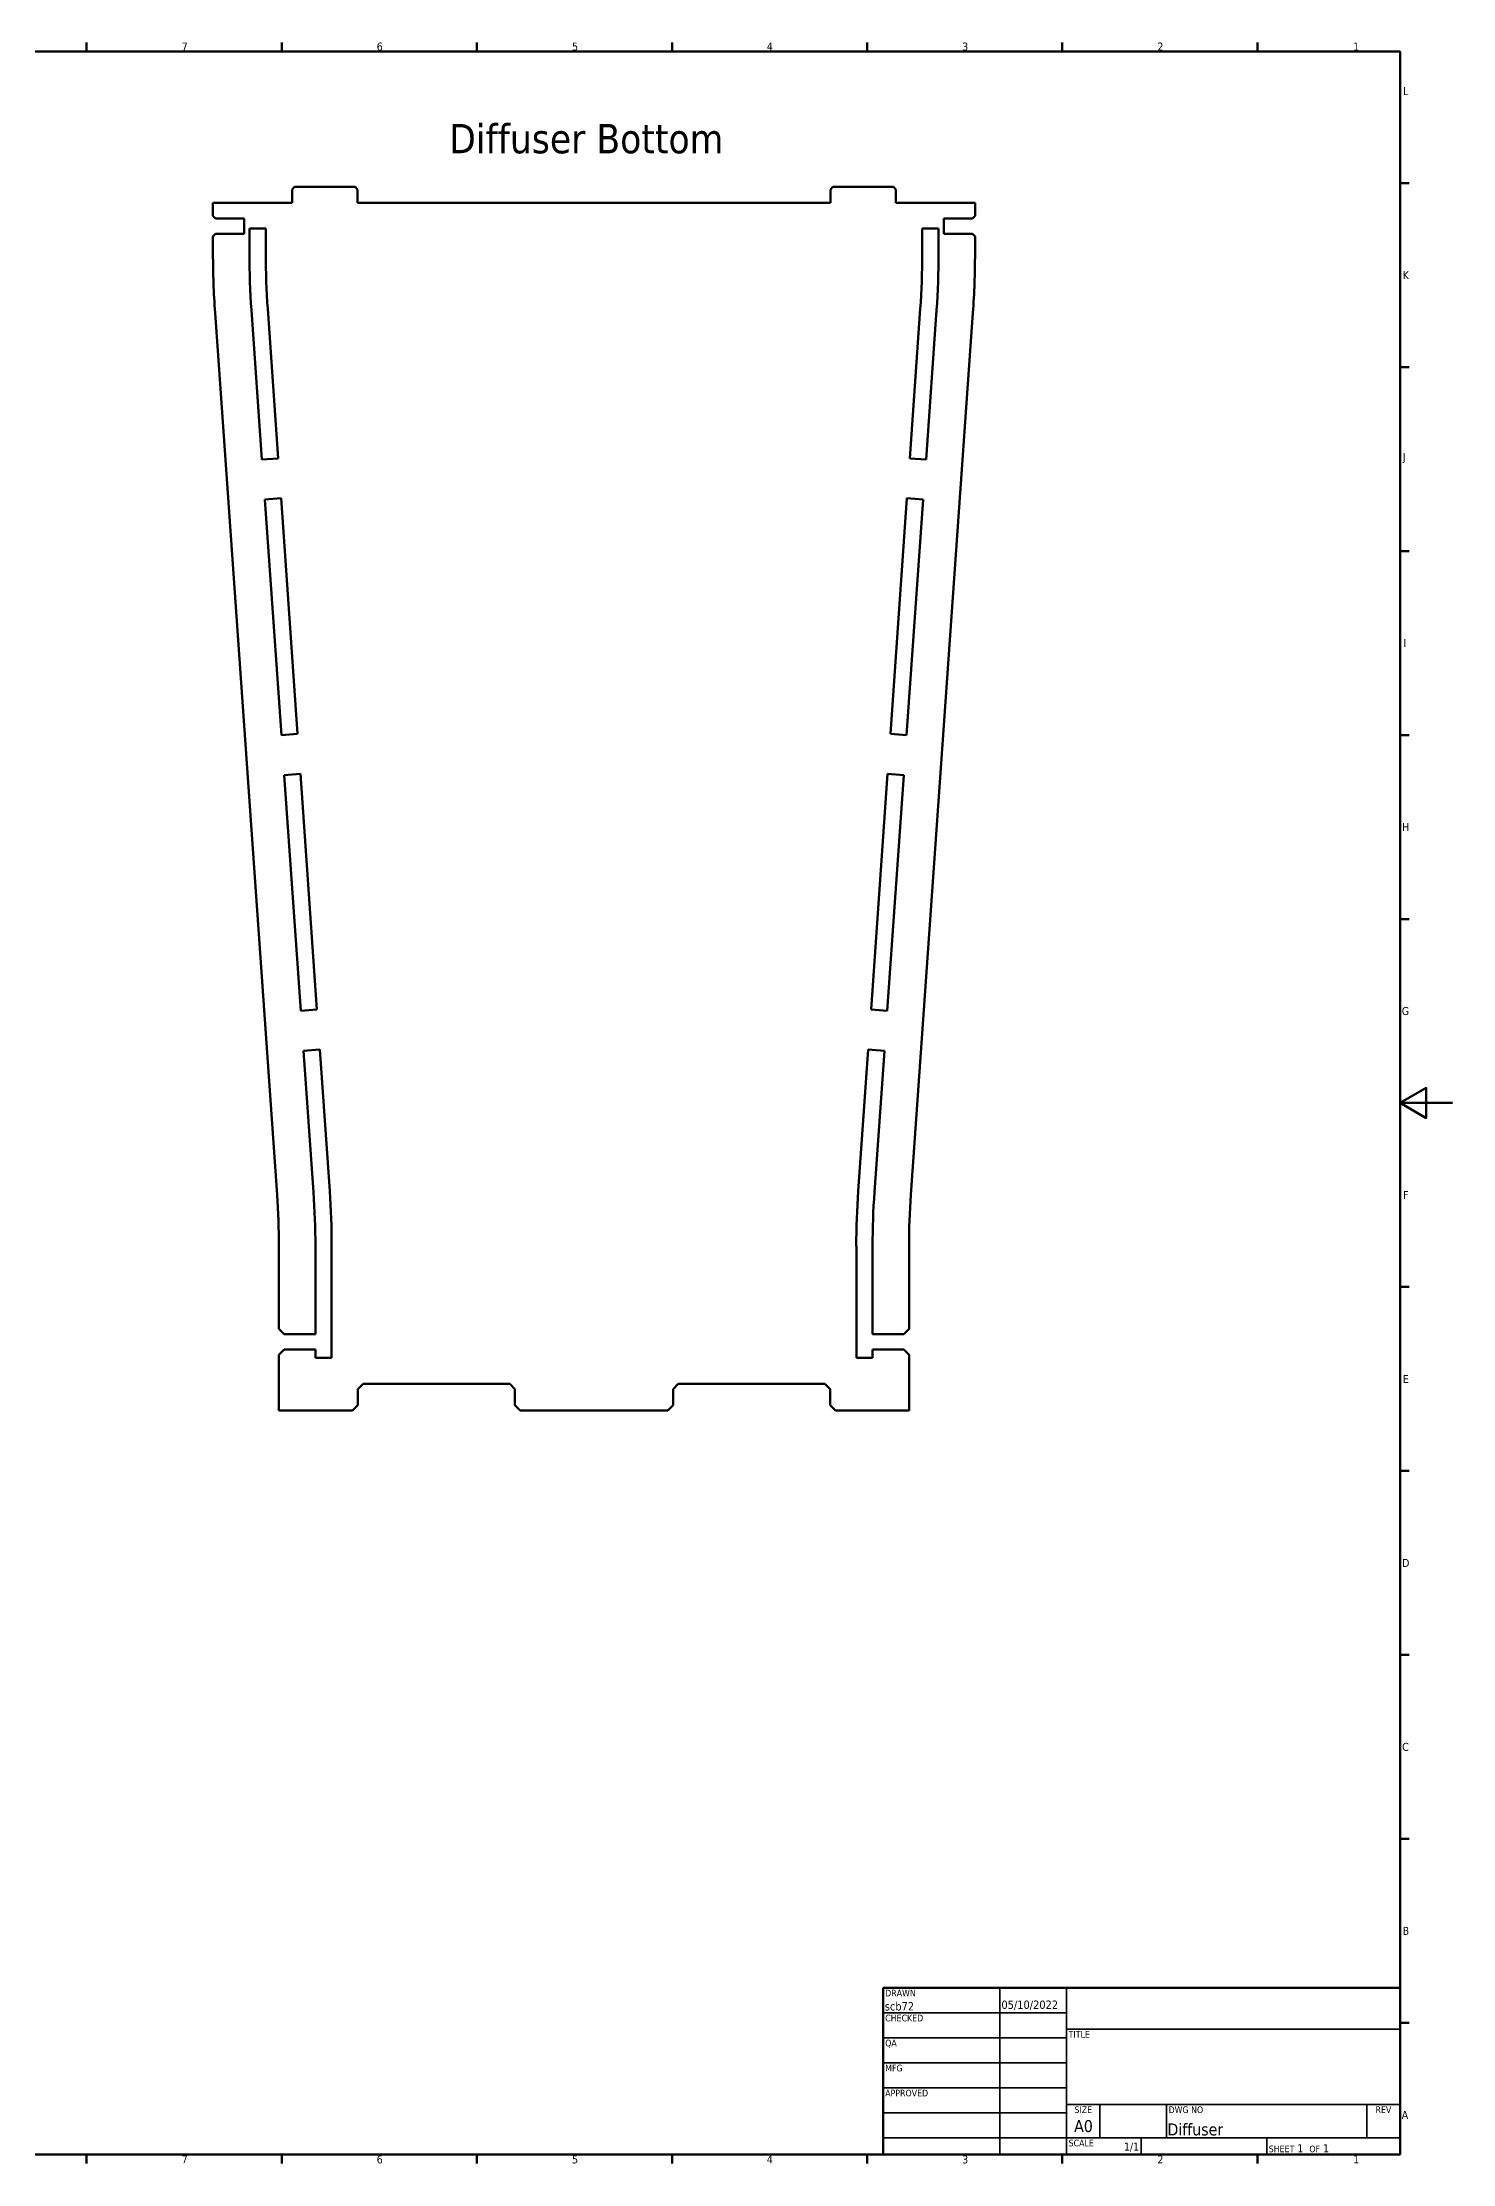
# Model space of a CAD drawing. Header units: inches. Extents: x 0 to 46.8, y 0 to 33.1.
# Drawn here: x 25.67 to 46.81, y 0.65 to 32.46 of the extents above; entities that cross this region are included whole.
import ezdxf
from ezdxf.enums import TextEntityAlignment as Align

# ---------------------------------------------------------------- set-up
doc = ezdxf.new("R2010")
doc.units = ezdxf.units.IN
doc.header["$MEASUREMENT"] = 0
for name, color, linetype, lineweight in [('Border (ANSI)', 7, 'Continuous', 70), ('Symbol (ANSI)', 7, 'Continuous', 25), ('Title (ANSI)', 7, 'Continuous', 50), ('Visible (ANSI)', 7, 'Continuous', 50)]:
    doc.layers.add(name, color=color, linetype=linetype, lineweight=lineweight)
doc.styles.add('Note Text (ANSI)', font='tahoma.ttf')
doc.styles.add('Text Style30', font='tahoma.ttf')
doc.styles.add('Text Style38', font='tahoma.ttf')
doc.styles.add('Text Style39', font='tahoma.ttf')

# ---------------------------------------------------------------- blocks, each defined once
blk = doc.blocks.new('Borders Default Border')
at = {"layer": 'Border (ANSI)'}
for p, q in [((26.331, 32.323), (26.331, 32.459)), ((29.257, 32.323), (29.257, 32.459)), ((32.183, 32.323), (32.183, 32.459)), ((35.108, 32.323), (35.108, 32.459)), ((38.034, 32.323), (38.034, 32.459)), ((40.96, 32.323), (40.96, 32.459)), ((43.885, 32.323), (43.885, 32.459)), ((46.024, 30.351), (46.159, 30.351)), ((46.024, 27.592), (46.159, 27.592)), ((46.024, 24.833), (46.159, 24.833)), ((46.024, 22.073), (46.159, 22.073)), ((46.024, 19.314), (46.159, 19.314)), ((46.024, 13.796), (46.159, 13.796)), ((46.024, 11.037), (46.159, 11.037)), ((46.024, 8.278), (46.159, 8.278)), ((46.024, 5.518), (46.159, 5.518)), ((46.024, 2.759), (46.159, 2.759)), ((26.331, 0.787), (26.331, 0.652)), ((29.257, 0.787), (29.257, 0.652)), ((32.183, 0.787), (32.183, 0.652)), ((35.108, 0.787), (35.108, 0.652)), ((38.034, 0.787), (38.034, 0.652)), ((40.96, 0.787), (40.96, 0.652)), ((43.885, 0.787), (43.885, 0.652))]:
    blk.add_line(p, q, dxfattribs=at)
at = {"layer": 'Border (ANSI)', "flags": 128}
for points in [[(0.787, 0.787), (0.787, 32.323), (46.024, 32.323), (46.024, 0.787), (0.787, 0.787)], [(46.811, 16.555), (46.024, 16.555), (46.417, 16.782), (46.417, 16.328), (46.024, 16.555)]]:
    blk.add_lwpolyline(points, dxfattribs=at)
at = {"layer": 'Border (ANSI)', "char_height": 0.12, "attachment_point": 7, "style": 'Note Text (ANSI)'}
for s, insert in [('7', (27.757, 32.339)), ('6', (30.681, 32.336)), ('5', (33.61, 32.336)), ('4', (36.529, 32.339)), ('3', (39.459, 32.336)), ('2', (42.386, 32.339)), ('1', (45.321, 32.339)), ('L', (46.07, 31.671)), ('K', (46.063, 28.911)), ('J', (46.066, 26.151)), ('I', (46.076, 23.393)), ('H', (46.056, 20.634)), ('G', (46.05, 17.872)), ('F', (46.068, 15.116)), ('E', (46.065, 12.356)), ('D', (46.055, 9.597)), ('C', (46.055, 6.836)), ('B', (46.063, 4.079)), ('A', (46.048, 1.32)), ('7', (27.757, 0.652)), ('6', (30.681, 0.649)), ('5', (33.61, 0.649)), ('4', (36.529, 0.652)), ('3', (39.459, 0.649)), ('2', (42.386, 0.652)), ('1', (45.321, 0.652))]:
    blk.add_mtext(s, dxfattribs=dict(at, insert=insert))
blk = doc.blocks.new('Title Blocks ANSI - Large')
at = {"layer": 'Title (ANSI)'}
for p, q in [((5, 7.45), (5, 4.95)), ((12.75, 7.45), (5, 7.45)), ((12.75, 4.95), (12.75, 7.45)), ((5, 4.95), (12.75, 4.95))]:
    blk.add_line(p, q, dxfattribs=at)
at = {"layer": 'Title (ANSI)', "lineweight": 35}
for p, q in [((6.75, 4.95), (6.75, 7.45)), ((7.75, 4.95), (7.75, 7.45)), ((5, 7.075), (7.75, 7.075)), ((5, 6.7), (7.75, 6.7)), ((7.75, 6.83), (12.75, 6.83)), ((5, 6.325), (7.75, 6.325)), ((5, 5.95), (7.75, 5.95)), ((5, 5.575), (7.75, 5.575)), ((12.75, 5.7), (7.75, 5.7)), ((8.25, 5.2), (8.25, 5.7)), ((9.25, 5.2), (9.25, 5.7)), ((12.25, 5.2), (12.25, 5.7)), ((7.75, 5.2), (5, 5.2)), ((12.75, 5.2), (7.75, 5.2)), ((8.87, 5.2), (8.87, 4.95)), ((10.75, 5.2), (10.75, 4.95))]:
    blk.add_line(p, q, dxfattribs=at)
at = {"layer": 'Title (ANSI)', "style": 'Text Style38'}
for s, p in [('DRAWN', (5.03, 7.42)), ('CHECKED', (5.03, 7.045)), ('TITLE', (7.78, 6.8)), ('QA', (5.03, 6.67)), ('MFG', (5.03, 6.295)), ('APPROVED', (5.03, 5.92)), ('DWG NO', (9.28, 5.67)), ('SCALE', (7.78, 5.17))]:
    blk.add_text(s, height=0.1, dxfattribs=at).set_placement(p, align=Align.TOP_LEFT)
for s, p in [('SIZE', (8, 5.67)), ('REV', (12.5, 5.67))]:
    blk.add_text(s, height=0.1, dxfattribs=at).set_placement(p, align=Align.TOP_CENTER)
at = {"layer": 'Title (ANSI)', "insert": (10.78, 4.98), "char_height": 0.12, "attachment_point": 7, "style": 'Note Text (ANSI)'}
blk.add_mtext('\\fTahoma|b0|i0;\\H0.1000;SHEET\\fTahoma|b0|i0;\\H0.1200; 1  \\fTahoma|b0|i0;\\H0.1000;OF\\fTahoma|b0|i0;\\H0.1200; 1 ', dxfattribs=at)
at = {"layer": 'Title (ANSI)'}
for tag, p, height, style in [('AUTHOR_001', (5.024, 7.108), 0.125, 'Text Style39'), ('CREATION_DATE_001', (6.773, 7.132), 0.125, 'Text Style39'), ('Sheet_Size_001', (7.863, 5.285), 0.18, 'Text Style30'), ('PART_NUMBER_001', (9.262, 5.234), 0.18, 'Text Style30'), ('Initial_View_Scale_001', (8.61, 5.006), 0.12, 'Note Text (ANSI)')]:
    blk.add_attdef(tag, p, '', height=height, dxfattribs=dict(at, style=style))
at = {"layer": 'Title (ANSI)', "style": 'Text Style39'}
for tag, p in [('COMPANY', (10.25, 7.14)), ('REVISION_NUMBER', (12.5, 5.375))]:
    blk.add_attdef(tag, text='', height=0.125, dxfattribs=at).set_placement(p, align=Align.MIDDLE_CENTER)
for tag, p in [('CHECKED_BY', (5.03, 6.73)), ('CHECKED_DATE', (6.78, 6.73)), ('MFG_APPROVED_BY', (5.03, 5.98)), ('MFG_APPROVED_DATE', (6.78, 5.98)), ('ENG_APPROVED_BY', (5.03, 5.605)), ('ENG_APPROVAL_DATE', (6.78, 5.605))]:
    blk.add_attdef(tag, text='', height=0.125, dxfattribs=at).set_placement(p, align=Align.BOTTOM_LEFT)
at = {"layer": 'Title (ANSI)', "style": 'Text Style30'}
blk.add_attdef('TITLE', text='', height=0.18, dxfattribs=at).set_placement((7.78, 6.223), align=Align.MIDDLE_LEFT)

msp = doc.modelspace()

# ---------------------------------------------------------------- linework, layer by layer
at = {"layer": 'Visible (ANSI)'}
for p, q in [((29.411, 30.254), (29.45, 30.294)), ((29.411, 30.254), (29.411, 30.057)), ((30.356, 30.294), (29.45, 30.294)), ((30.356, 30.294), (30.395, 30.254)), ((30.395, 30.057), (30.395, 30.254)), ((37.482, 30.254), (37.521, 30.294)), ((37.482, 30.254), (37.482, 30.057)), ((38.427, 30.294), (37.521, 30.294)), ((38.427, 30.294), (38.466, 30.254)), ((38.466, 30.057), (38.466, 30.254)), ((29.411, 30.057), (28.226, 30.057)), ((28.226, 30.057), (28.226, 29.86)), ((37.482, 30.057), (30.395, 30.057)), ((39.651, 30.057), (38.466, 30.057)), ((39.651, 29.86), (39.651, 30.057)), ((28.265, 29.821), (28.226, 29.86)), ((28.226, 29.549), (28.265, 29.589)), ((28.265, 29.821), (28.694, 29.821)), ((28.694, 29.589), (28.265, 29.589)), ((28.694, 29.821), (28.694, 29.589)), ((28.773, 29.291), (28.773, 29.668)), ((28.773, 29.668), (29.017, 29.668)), ((29.017, 29.668), (29.017, 29.291)), ((38.86, 29.291), (38.86, 29.668)), ((38.86, 29.668), (39.104, 29.668)), ((39.104, 29.668), (39.104, 29.291)), ((39.183, 29.821), (39.612, 29.821)), ((39.183, 29.589), (39.183, 29.821)), ((39.612, 29.589), (39.183, 29.589)), ((39.651, 29.86), (39.612, 29.821)), ((39.612, 29.589), (39.651, 29.549)), ((28.226, 29.549), (28.226, 29.291)), ((39.651, 29.291), (39.651, 29.549)), ((28.257, 28.407), (29.187, 15.18)), ((28.96, 26.206), (28.803, 28.446)), ((29.046, 28.463), (29.204, 26.223)), ((38.673, 26.223), (38.831, 28.463)), ((38.69, 15.18), (39.62, 28.407)), ((39.074, 28.446), (38.917, 26.206)), ((29.204, 26.223), (28.96, 26.206)), ((38.917, 26.206), (38.673, 26.223)), ((29.002, 25.607), (29.246, 25.624)), ((29.251, 22.072), (29.002, 25.607)), ((29.246, 25.624), (29.494, 22.089)), ((38.382, 22.089), (38.631, 25.624)), ((38.875, 25.607), (38.626, 22.072)), ((38.631, 25.624), (38.875, 25.607)), ((29.494, 22.089), (29.251, 22.072)), ((38.626, 22.072), (38.382, 22.089)), ((29.293, 21.473), (29.536, 21.49)), ((29.542, 17.938), (29.293, 21.473)), ((29.536, 21.49), (29.785, 17.955)), ((38.092, 17.955), (38.34, 21.49)), ((38.584, 21.473), (38.335, 17.938)), ((38.34, 21.49), (38.584, 21.473)), ((29.785, 17.955), (29.542, 17.938)), ((38.335, 17.938), (38.092, 17.955)), ((29.584, 17.339), (29.827, 17.356)), ((29.733, 15.218), (29.584, 17.339)), ((29.827, 17.356), (29.976, 15.235)), ((37.901, 15.235), (38.05, 17.356)), ((38.05, 17.356), (38.293, 17.339)), ((38.293, 17.339), (38.144, 15.218)), ((29.214, 14.406), (29.214, 13.168)), ((29.761, 13.089), (29.761, 14.406)), ((30.005, 14.406), (30.005, 12.731)), ((37.872, 12.731), (37.872, 14.406)), ((38.116, 14.406), (38.116, 13.089)), ((38.663, 13.168), (38.663, 14.406)), ((29.293, 13.089), (29.214, 13.168)), ((29.293, 13.089), (29.761, 13.089)), ((38.116, 13.089), (38.584, 13.089)), ((38.663, 13.168), (38.584, 13.089)), ((29.214, 12.778), (29.293, 12.856)), ((29.214, 12.778), (29.214, 11.943)), ((29.761, 12.856), (29.293, 12.856)), ((29.761, 12.731), (29.761, 12.856)), ((30.005, 12.731), (29.761, 12.731)), ((38.116, 12.731), (37.872, 12.731)), ((38.116, 12.856), (38.116, 12.731)), ((38.584, 12.856), (38.116, 12.856)), ((38.584, 12.856), (38.663, 12.778)), ((38.663, 11.943), (38.663, 12.778)), ((30.478, 12.341), (30.399, 12.262)), ((30.399, 12.022), (30.399, 12.262)), ((30.478, 12.341), (32.675, 12.341)), ((32.753, 12.262), (32.675, 12.341)), ((32.753, 12.262), (32.753, 12.022)), ((35.202, 12.341), (35.123, 12.262)), ((35.123, 12.022), (35.123, 12.262)), ((35.202, 12.341), (37.399, 12.341)), ((37.478, 12.262), (37.399, 12.341)), ((37.478, 12.262), (37.478, 12.022)), ((29.214, 11.943), (30.32, 11.943)), ((30.399, 12.022), (30.32, 11.943)), ((32.832, 11.943), (32.753, 12.022)), ((32.832, 11.943), (35.045, 11.943)), ((35.123, 12.022), (35.045, 11.943)), ((37.557, 11.943), (37.478, 12.022)), ((37.557, 11.943), (38.663, 11.943))]:
    msp.add_line(p, q, dxfattribs=at)
for centre, radius, start, end in [((40.824, 29.291), 12.598, 180, 184.0217), ((40.824, 29.291), 12.051, 180, 184.0217), ((40.824, 29.291), 11.807, 180, 184.0217), ((27.053, 29.291), 11.807, 355.9783, 0), ((27.053, 29.291), 12.051, 355.9783, 0), ((27.053, 29.291), 12.598, 355.9783, 0), ((18.19, 14.406), 11.024, 0, 4.0217), ((18.19, 14.406), 11.571, 0, 4.0217), ((18.19, 14.406), 11.815, 0, 4.0217), ((49.686, 14.406), 11.815, 175.9783, 180), ((49.686, 14.406), 11.571, 175.9783, 180), ((49.686, 14.406), 11.024, 175.9783, 180)]:
    msp.add_arc(centre, radius, start, end, dxfattribs=at)

# ---------------------------------------------------------------- block references
msp.add_blockref('Borders Default Border', (0, 0))
msp.add_blockref('Title Blocks ANSI - Large', (33.274, -4.163)).add_auto_attribs({'AUTHOR_001': 'scb72', 'CREATION_DATE_001': '05/10/2022', 'PART_NUMBER_001': 'Diffuser', 'Sheet_Size_001': 'A0', 'Initial_View_Scale_001': '1/1'})

# ---------------------------------------------------------------- texts
at = {"layer": 'Symbol (ANSI)', "insert": (31.768, 31.238), "char_height": 0.44, "width": 5.4023, "attachment_point": 1, "line_spacing_factor": 0.536865, "style": 'Note Text (ANSI)'}
msp.add_mtext('\\fTahoma|b0|i0;\\H0.4400;Diffuser Bottom\\P', dxfattribs=at)

doc.saveas('drawing.dxf')
